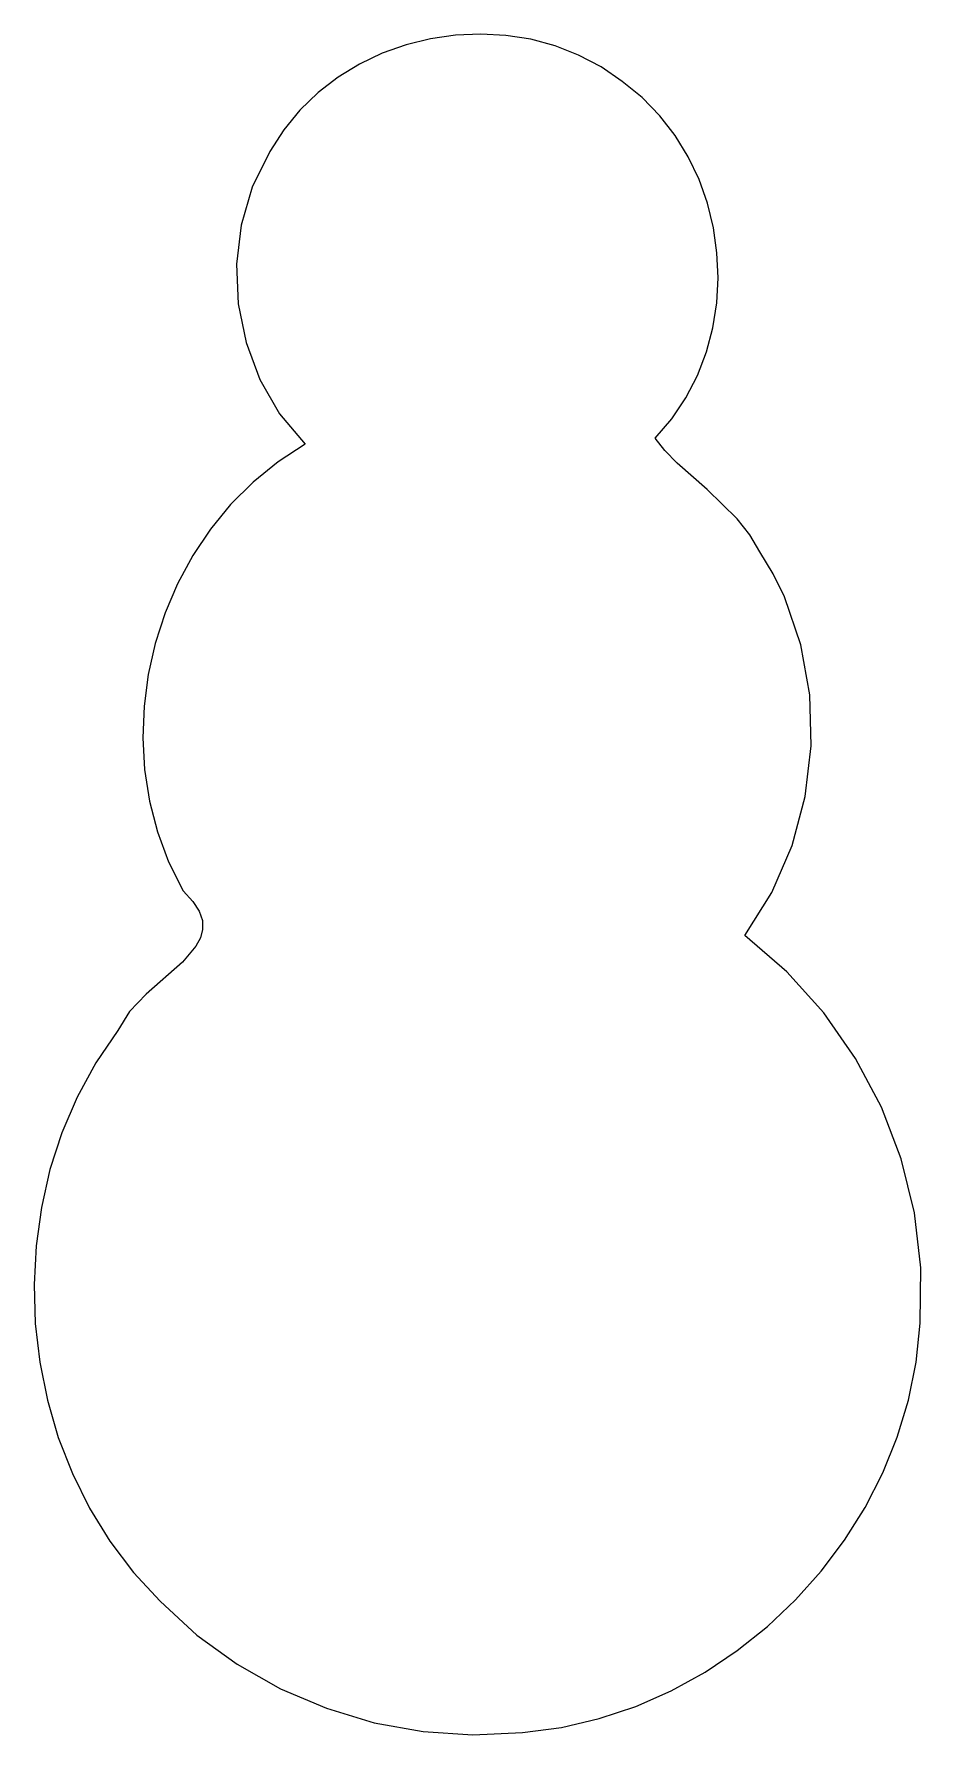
# Model space of a CAD drawing. Extents: x 72 to 136, y 122 to 245.
import ezdxf

# ---------------------------------------------------------------- set-up
doc = ezdxf.new("R2010")
doc.units = 0

msp = doc.modelspace()

# ---------------------------------------------------------------- linework, layer by layer
at = {"layer": '1'}
for p, q in [((98.663098, 244.250207), (96.942323, 243.638689)), ((100.437903, 244.688909), (98.663098, 244.250207)), ((102.247834, 244.951556), (100.437903, 244.688909)), ((104.073988, 245.034907), (102.247834, 244.951556)), ((105.897461, 244.935723), (104.073988, 245.034907)), ((107.699348, 244.650764), (105.897461, 244.935723)), ((109.460747, 244.176791), (107.699348, 244.650764)), ((111.162754, 243.510563), (109.460747, 244.176791)), ((95.294482, 242.857596), (93.738478, 241.910166)), ((96.942323, 243.638689), (95.294482, 242.857596)), ((112.786464, 242.648841), (111.162754, 243.510563)), ((93.738478, 241.910166), (92.293215, 240.79964)), ((114.312974, 241.588385), (112.786464, 242.648841)), ((115.759927, 240.42793), (114.312974, 241.588385)), ((92.293215, 240.79964), (90.977597, 239.529258)), ((117.042848, 239.118804), (115.759927, 240.42793)), ((90.977597, 239.529258), (89.810528, 238.102259)), ((118.159811, 237.679903), (117.042848, 239.118804)), ((89.810528, 238.102259), (88.810912, 236.521882)), ((88.810912, 236.521882), (87.529613, 233.943878)), ((119.108887, 236.130121), (118.159811, 237.679903)), ((119.888149, 234.488356), (119.108887, 236.130121)), ((120.495668, 232.773502), (119.888149, 234.488356)), ((87.529613, 233.943878), (86.725431, 231.197684)), ((120.929517, 231.004455), (120.495668, 232.773502)), ((86.725431, 231.197684), (86.388338, 228.357097)), ((121.187768, 229.200111), (120.929517, 231.004455)), ((121.268493, 227.379365), (121.187768, 229.200111)), ((86.388338, 228.357097), (86.508308, 225.495913)), ((121.169765, 225.561113), (121.268493, 227.379365)), ((86.508308, 225.495913), (87.075314, 222.687929)), ((120.889655, 223.764249), (121.169765, 225.561113)), ((120.426236, 222.007671), (120.889655, 223.764249)), ((87.075314, 222.687929), (88.079328, 220.006941)), ((119.777579, 220.310273), (120.426236, 222.007671)), ((88.079328, 220.006941), (89.510326, 217.526744)), ((118.941758, 218.690951), (119.777579, 220.310273)), ((117.916844, 217.168601), (118.941758, 218.690951)), ((89.510326, 217.526744), (91.35828, 215.321135)), ((116.70091, 215.762118), (117.916844, 217.168601)), ((117.398965, 214.874744), (116.70091, 215.762118)), ((91.35828, 215.321135), (89.392815, 214.051346)), ((118.30453, 213.966692), (117.398965, 214.874744)), ((89.392815, 214.051346), (87.59054, 212.590786)), ((120.466623, 212.04969), (118.30453, 213.966692)), ((87.59054, 212.590786), (85.956848, 210.958861)), ((122.644063, 209.933381), (120.466623, 212.04969)), ((85.956848, 210.958861), (84.497134, 209.174973)), ((123.56881, 208.776197), (122.644063, 209.933381)), ((84.497134, 209.174973), (83.216793, 207.258526)), ((124.29372, 207.540037), (123.56881, 208.776197)), ((83.216793, 207.258526), (82.121218, 205.228924)), ((125.25254, 205.941141), (124.29372, 207.540037)), ((126.067337, 204.277197), (125.25254, 205.941141)), ((82.121218, 205.228924), (81.215805, 203.105571)), ((127.27087, 200.794132), (126.067337, 204.277197)), ((81.215805, 203.105571), (80.505947, 200.90787)), ((80.505947, 200.90787), (79.997039, 198.655225)), ((127.916334, 197.170773), (127.27087, 200.794132)), ((79.997039, 198.655225), (79.694476, 196.367039)), ((128.015743, 193.487051), (127.916334, 197.170773)), ((79.694476, 196.367039), (79.603651, 194.062717)), ((79.603651, 194.062717), (79.72996, 191.761662)), ((127.581114, 189.822895), (128.015743, 193.487051)), ((79.72996, 191.761662), (80.078796, 189.483277)), ((126.624461, 186.258238), (127.581114, 189.822895)), ((80.078796, 189.483277), (80.655555, 187.246967)), ((80.655555, 187.246967), (81.46563, 185.072134)), ((125.157799, 182.873008), (126.624461, 186.258238)), ((81.46563, 185.072134), (82.514416, 182.978184)), ((82.514416, 182.978184), (83.235027, 182.223041)), ((123.193144, 179.747138), (125.157799, 182.873008)), ((83.235027, 182.223041), (83.693746, 181.511107)), ((83.693746, 181.511107), (83.91766, 180.83666)), ((83.933857, 180.193977), (83.769424, 179.577339)), ((83.91766, 180.83666), (83.933857, 180.193977)), ((83.451448, 178.981023), (82.463217, 177.826472)), ((83.769424, 179.577339), (83.451448, 178.981023)), ((126.238333, 177.123746), (123.193144, 179.747138)), ((82.463217, 177.826472), (79.836085, 175.509498)), ((128.923849, 174.140961), (126.238333, 177.123746)), ((79.836085, 175.509498), (78.630582, 174.255533)), ((78.630582, 174.255533), (77.786053, 172.876886)), ((131.221295, 170.851816), (128.923849, 174.140961)), ((77.786053, 172.876886), (76.193202, 170.528616)), ((76.193202, 170.528616), (74.844813, 168.051441)), ((133.102273, 167.309341), (131.221295, 170.851816)), ((74.844813, 168.051441), (73.739478, 165.466253)), ((134.538386, 163.566568), (133.102273, 167.309341)), ((73.739478, 165.466253), (72.87579, 162.793946)), ((72.87579, 162.793946), (72.252339, 160.055413)), ((135.501235, 159.676528), (134.538386, 163.566568)), ((72.252339, 160.055413), (71.867719, 157.271547)), ((135.962424, 155.692254), (135.501235, 159.676528)), ((71.867719, 157.271547), (71.720521, 154.46324)), ((135.893554, 151.666775), (135.962424, 155.692254)), ((71.720521, 154.46324), (71.809338, 151.651386)), ((71.809338, 151.651386), (72.132761, 148.856877)), ((135.608448, 148.853845), (135.893554, 151.666775)), ((72.132761, 148.856877), (72.689383, 146.100607)), ((135.053509, 146.099345), (135.608448, 148.853845)), ((72.689383, 146.100607), (73.477796, 143.403468)), ((134.243307, 143.418197), (135.053509, 146.099345)), ((73.477796, 143.403468), (74.496591, 140.786355)), ((133.192415, 140.825323), (134.243307, 143.418197)), ((74.496591, 140.786355), (75.744362, 138.270158)), ((131.915405, 138.335645), (133.192415, 140.825323)), ((75.744362, 138.270158), (77.2197, 135.875772)), ((130.426849, 135.964083), (131.915405, 138.335645)), ((77.2197, 135.875772), (78.921197, 133.62409)), ((128.74132, 133.725561), (130.426849, 135.964083)), ((78.921197, 133.62409), (80.847445, 131.536004)), ((126.873388, 131.635), (128.74132, 133.725561)), ((80.847445, 131.536004), (83.510718, 129.087268)), ((124.837626, 129.707321), (126.873388, 131.635)), ((122.648606, 127.957446), (124.837626, 129.707321)), ((83.510718, 129.087268), (86.433595, 126.968371)), ((86.433595, 126.968371), (89.574817, 125.194422)), ((120.320899, 126.400297), (122.648606, 127.957446)), ((117.869079, 125.050797), (120.320899, 126.400297)), ((89.574817, 125.194422), (92.893127, 123.78053)), ((115.307717, 123.923865), (117.869079, 125.050797)), ((92.893127, 123.78053), (96.347268, 122.741804)), ((112.651384, 123.034425), (115.307717, 123.923865)), ((96.347268, 122.741804), (99.895981, 122.093353)), ((99.895981, 122.093353), (103.49801, 121.850284)), ((103.49801, 121.850284), (107.112096, 122.027706)), ((107.112096, 122.027706), (109.914653, 122.397398)), ((107.112096, 122.027706), (107.112096, 122.027706)), ((109.914653, 122.397398), (112.651384, 123.034425))]:
    msp.add_line(p, q, dxfattribs=at)

doc.saveas('drawing.dxf')
